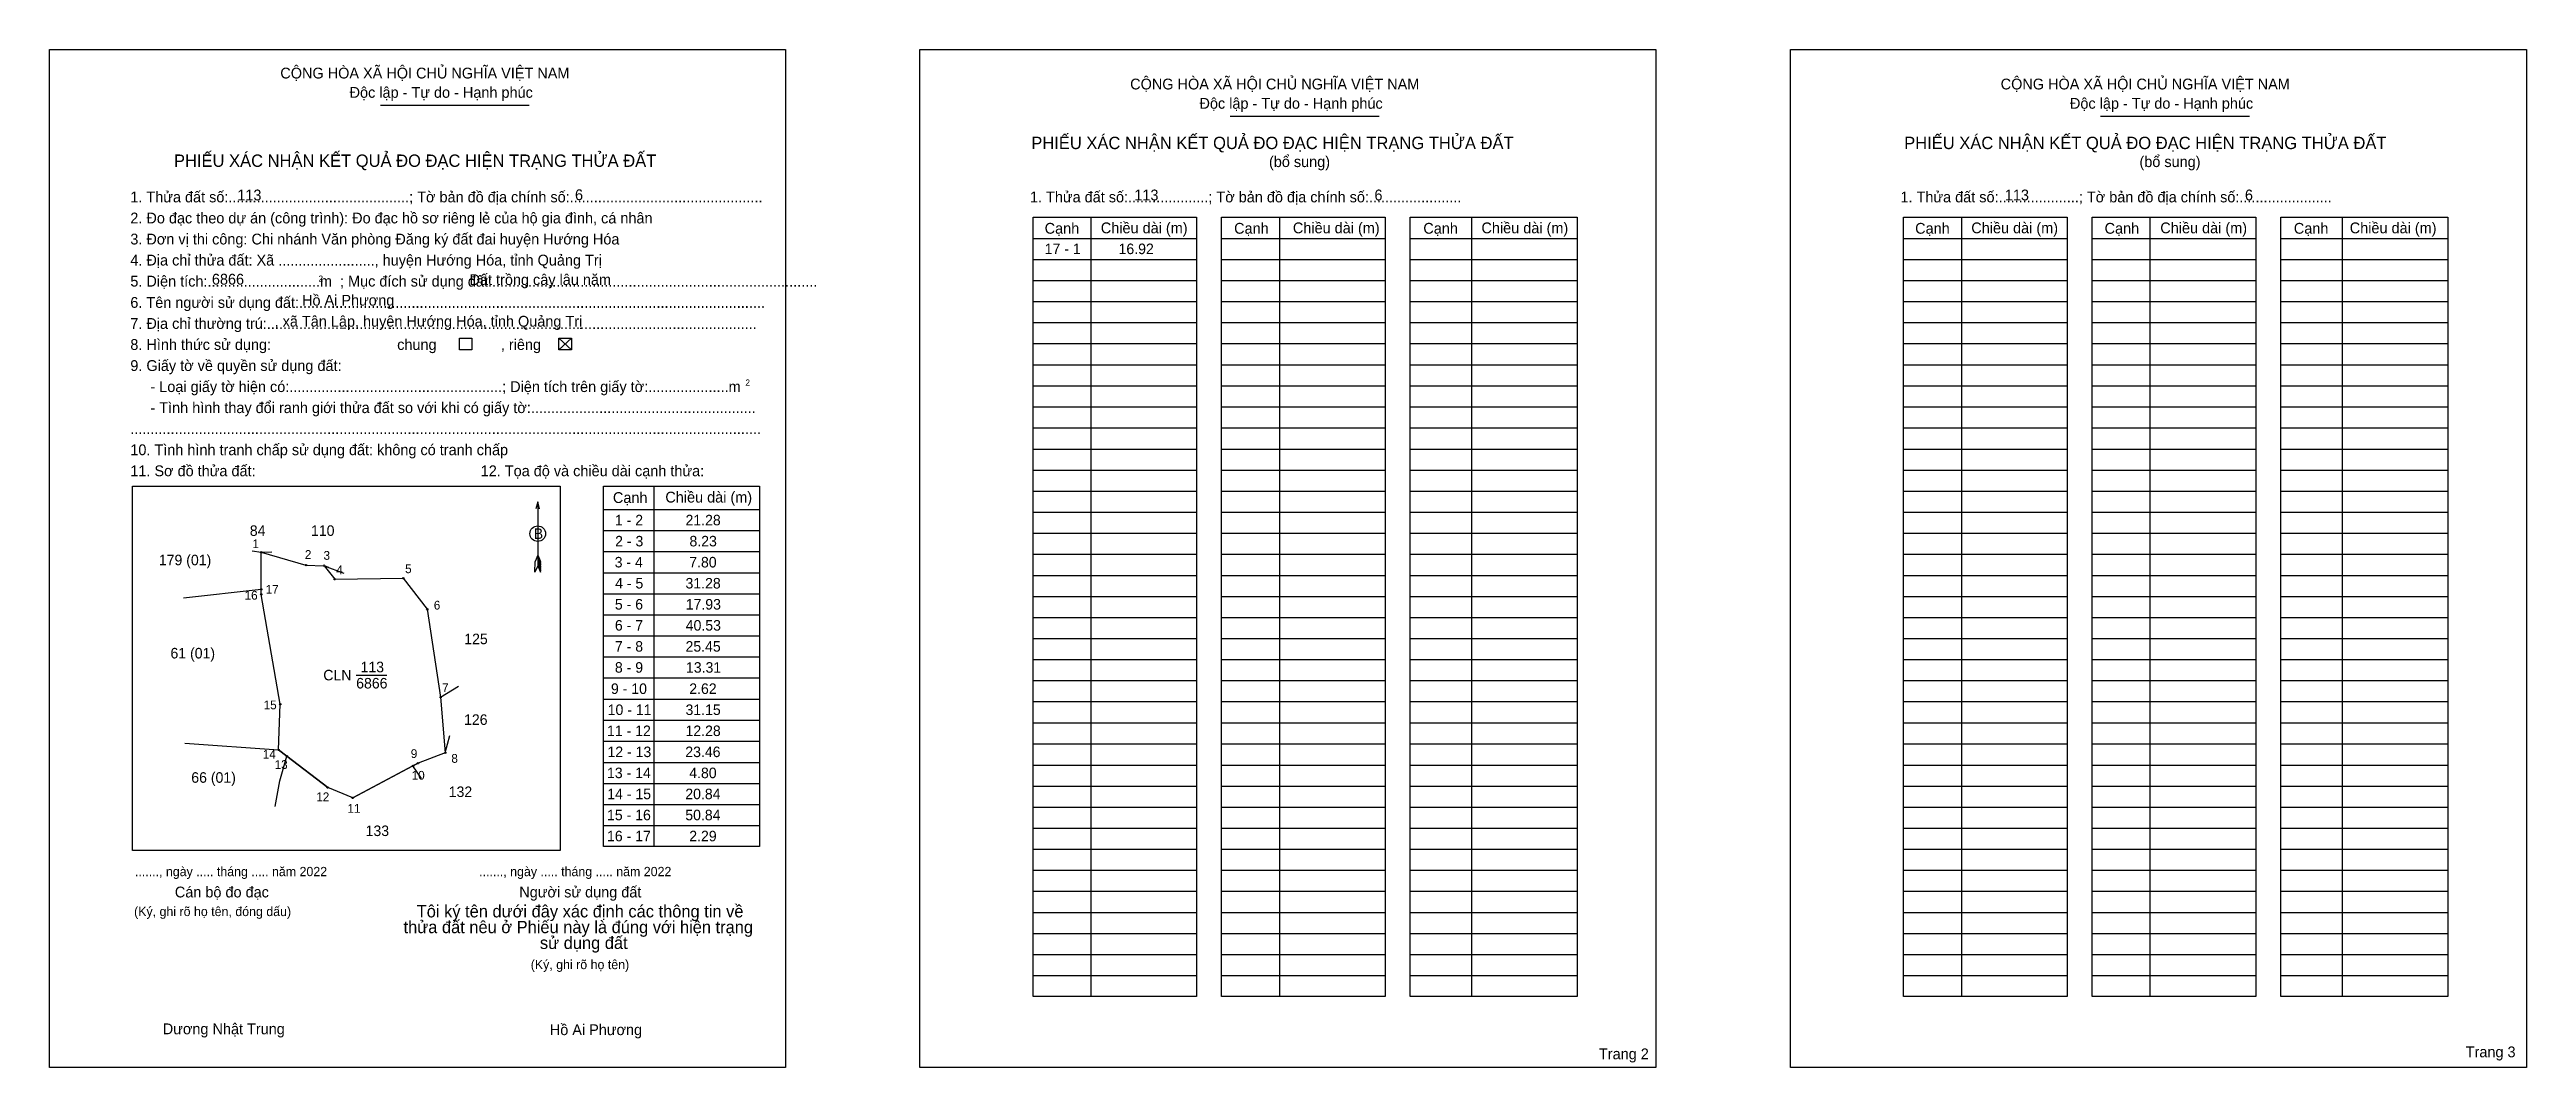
# Model space of a CAD drawing. Extents: x 547012 to 548142, y 1838368 to 1838833.
import ezdxf

# ---------------------------------------------------------------- set-up
doc = ezdxf.new("R2010")
doc.units = 0
for name, color, linetype in [('Level 1', 7, 'Continuous'), ('Level 10', 7, 'Continuous'), ('Level 11', 7, 'Continuous'), ('Level 13', 7, 'Continuous'), ('Level 2', 7, 'Continuous'), ('Level 25', 7, 'Continuous'), ('Level 27', 7, 'Continuous'), ('Level 36', 7, 'Continuous'), ('Level 48', 7, 'Continuous'), ('Level 50', 7, 'Continuous'), ('Level 52', 7, 'Continuous'), ('Level 55', 7, 'Continuous'), ('Level 6', 7, 'Continuous'), ('Level 9', 7, 'Continuous')]:
    doc.layers.add(name, color=color, linetype=linetype)

msp = doc.modelspace()

# ---------------------------------------------------------------- linework, layer by layer
at = {"layer": 'Level 1'}
for p, q in [((547012.1, 1838832.6), (547012.1, 1838832.6)), ((547409, 1838832.6), (547409, 1838832.6)), ((547163, 1838807.2), (547230.8, 1838807.2)), ((547550.5, 1838802.2), (547618.4, 1838802.2)), ((547947.5, 1838802.2), (548015.4, 1838802.2)), ((547487, 1838756.1), (547487, 1838400.7)), ((547573, 1838756.1), (547573, 1838400.7)), ((547660.6, 1838756.1), (547660.6, 1838400.7)), ((547884, 1838756.1), (547884, 1838400.7)), ((547970, 1838756.1), (547970, 1838400.7)), ((548057.6, 1838756.1), (548057.6, 1838400.7)), ((547460.6, 1838746.5), (547535.2, 1838746.5)), ((547546.6, 1838746.5), (547621.2, 1838746.5)), ((547632.6, 1838746.5), (547708.8, 1838746.5)), ((547857.6, 1838746.5), (547932.2, 1838746.5)), ((547943.6, 1838746.5), (548018.2, 1838746.5)), ((548029.6, 1838746.5), (548105.8, 1838746.5)), ((547460.6, 1838736.9), (547535.2, 1838736.9)), ((547546.6, 1838736.9), (547621.2, 1838736.9)), ((547632.6, 1838736.9), (547708.8, 1838736.9)), ((547857.6, 1838736.9), (547932.2, 1838736.9)), ((547943.6, 1838736.9), (548018.2, 1838736.9)), ((548029.6, 1838736.9), (548105.8, 1838736.9)), ((547460.6, 1838727.3), (547535.2, 1838727.3)), ((547546.6, 1838727.3), (547621.2, 1838727.3)), ((547632.6, 1838727.3), (547708.8, 1838727.3)), ((547857.6, 1838727.3), (547932.2, 1838727.3)), ((547943.6, 1838727.3), (548018.2, 1838727.3)), ((548029.6, 1838727.3), (548105.8, 1838727.3)), ((547460.6, 1838717.7), (547535.2, 1838717.7)), ((547460.6, 1838708.1), (547535.2, 1838708.1)), ((547546.6, 1838717.7), (547621.2, 1838717.7)), ((547546.6, 1838708.1), (547621.2, 1838708.1)), ((547632.6, 1838717.7), (547708.8, 1838717.7)), ((547632.6, 1838708.1), (547708.8, 1838708.1)), ((547857.6, 1838717.7), (547932.2, 1838717.7)), ((547857.6, 1838708.1), (547932.2, 1838708.1)), ((547943.6, 1838717.7), (548018.2, 1838717.7)), ((547943.6, 1838708.1), (548018.2, 1838708.1)), ((548029.6, 1838717.7), (548105.8, 1838717.7)), ((548029.6, 1838708.1), (548105.8, 1838708.1)), ((547244.3, 1838700.9), (547250.1, 1838695.6)), ((547244.3, 1838695.6), (547250.1, 1838700.9)), ((547460.6, 1838698.5), (547535.2, 1838698.5)), ((547546.6, 1838698.5), (547621.2, 1838698.5)), ((547632.6, 1838698.5), (547708.8, 1838698.5)), ((547857.6, 1838698.5), (547932.2, 1838698.5)), ((547943.6, 1838698.5), (548018.2, 1838698.5)), ((548029.6, 1838698.5), (548105.8, 1838698.5)), ((547460.6, 1838688.8), (547535.2, 1838688.8)), ((547546.6, 1838688.8), (547621.2, 1838688.8)), ((547632.6, 1838688.8), (547708.8, 1838688.8)), ((547857.6, 1838688.8), (547932.2, 1838688.8)), ((547943.6, 1838688.8), (548018.2, 1838688.8)), ((548029.6, 1838688.8), (548105.8, 1838688.8)), ((547460.6, 1838679.2), (547535.2, 1838679.2)), ((547546.6, 1838679.2), (547621.2, 1838679.2)), ((547632.6, 1838679.2), (547708.8, 1838679.2)), ((547857.6, 1838679.2), (547932.2, 1838679.2)), ((547943.6, 1838679.2), (548018.2, 1838679.2)), ((548029.6, 1838679.2), (548105.8, 1838679.2)), ((547460.6, 1838669.6), (547535.2, 1838669.6)), ((547546.6, 1838669.6), (547621.2, 1838669.6)), ((547632.6, 1838669.6), (547708.8, 1838669.6)), ((547857.6, 1838669.6), (547932.2, 1838669.6)), ((547943.6, 1838669.6), (548018.2, 1838669.6)), ((548029.6, 1838669.6), (548105.8, 1838669.6)), ((547460.6, 1838660), (547535.2, 1838660)), ((547546.6, 1838660), (547621.2, 1838660)), ((547632.6, 1838660), (547708.8, 1838660)), ((547857.6, 1838660), (547932.2, 1838660)), ((547943.6, 1838660), (548018.2, 1838660)), ((548029.6, 1838660), (548105.8, 1838660)), ((547460.6, 1838650.4), (547535.2, 1838650.4)), ((547460.6, 1838640.8), (547535.2, 1838640.8)), ((547546.6, 1838650.4), (547621.2, 1838650.4)), ((547546.6, 1838640.8), (547621.2, 1838640.8)), ((547632.6, 1838650.4), (547708.8, 1838650.4)), ((547632.6, 1838640.8), (547708.8, 1838640.8)), ((547857.6, 1838650.4), (547932.2, 1838650.4)), ((547857.6, 1838640.8), (547932.2, 1838640.8)), ((547943.6, 1838650.4), (548018.2, 1838650.4)), ((547943.6, 1838640.8), (548018.2, 1838640.8)), ((548029.6, 1838650.4), (548105.8, 1838650.4)), ((548029.6, 1838640.8), (548105.8, 1838640.8)), ((547049.9, 1838633.5), (547049.9, 1838633.5)), ((547287.7, 1838633.5), (547287.7, 1838469.1)), ((547460.6, 1838631.2), (547535.2, 1838631.2)), ((547546.6, 1838631.2), (547621.2, 1838631.2)), ((547632.6, 1838631.2), (547708.8, 1838631.2)), ((547857.6, 1838631.2), (547932.2, 1838631.2)), ((547943.6, 1838631.2), (548018.2, 1838631.2)), ((548029.6, 1838631.2), (548105.8, 1838631.2)), ((547234.7, 1838626.3), (547234.7, 1838597.2)), ((547264.7, 1838622.8), (547335.9, 1838622.8)), ((547460.6, 1838621.6), (547535.2, 1838621.6)), ((547546.6, 1838621.6), (547621.2, 1838621.6)), ((547632.6, 1838621.6), (547708.8, 1838621.6)), ((547857.6, 1838621.6), (547932.2, 1838621.6)), ((547943.6, 1838621.6), (548018.2, 1838621.6)), ((548029.6, 1838621.6), (548105.8, 1838621.6)), ((547264.7, 1838613.2), (547335.9, 1838613.2)), ((547460.6, 1838612), (547535.2, 1838612)), ((547546.6, 1838612), (547621.2, 1838612)), ((547632.6, 1838612), (547708.8, 1838612)), ((547857.6, 1838612), (547932.2, 1838612)), ((547943.6, 1838612), (548018.2, 1838612)), ((548029.6, 1838612), (548105.8, 1838612)), ((547233.4, 1838594.3), (547233.5, 1838599.1)), ((547234.7, 1838597.2), (547233.4, 1838594.3)), ((547234.7, 1838602), (547233.5, 1838599.1)), ((547234.7, 1838602), (547235.9, 1838599.1)), ((547234.7, 1838601.6), (547235.9, 1838598.6)), ((547234.7, 1838601.2), (547235.9, 1838598.2)), ((547234.7, 1838600.8), (547235.9, 1838597.8)), ((547234.7, 1838600.4), (547235.9, 1838597.4)), ((547234.7, 1838599.9), (547235.9, 1838596.9)), ((547234.7, 1838599.5), (547235.9, 1838596.5)), ((547234.7, 1838599.1), (547235.9, 1838596.1)), ((547234.7, 1838598.7), (547235.9, 1838595.6)), ((547234.7, 1838598.3), (547235.9, 1838595.2)), ((547234.7, 1838597.9), (547236, 1838594.8)), ((547234.7, 1838597.2), (547236, 1838594.3)), ((547236, 1838594.3), (547235.9, 1838599.1)), ((547264.7, 1838603.6), (547335.9, 1838603.6)), ((547460.6, 1838602.4), (547535.2, 1838602.4)), ((547546.6, 1838602.4), (547621.2, 1838602.4)), ((547632.6, 1838602.4), (547708.8, 1838602.4)), ((547857.6, 1838602.4), (547932.2, 1838602.4)), ((547943.6, 1838602.4), (548018.2, 1838602.4)), ((548029.6, 1838602.4), (548105.8, 1838602.4)), ((547264.7, 1838594), (547335.9, 1838594)), ((547264.7, 1838584.4), (547335.9, 1838584.4)), ((547460.6, 1838592.8), (547535.2, 1838592.8)), ((547546.6, 1838592.8), (547621.2, 1838592.8)), ((547632.6, 1838592.8), (547708.8, 1838592.8)), ((547857.6, 1838592.8), (547932.2, 1838592.8)), ((547943.6, 1838592.8), (548018.2, 1838592.8)), ((548029.6, 1838592.8), (548105.8, 1838592.8)), ((547264.7, 1838574.8), (547335.9, 1838574.8)), ((547460.6, 1838583.2), (547535.2, 1838583.2)), ((547460.6, 1838573.6), (547535.2, 1838573.6)), ((547546.6, 1838583.2), (547621.2, 1838583.2)), ((547546.6, 1838573.6), (547621.2, 1838573.6)), ((547632.6, 1838583.2), (547708.8, 1838583.2)), ((547632.6, 1838573.6), (547708.8, 1838573.6)), ((547857.6, 1838583.2), (547932.2, 1838583.2)), ((547857.6, 1838573.6), (547932.2, 1838573.6)), ((547943.6, 1838583.2), (548018.2, 1838583.2)), ((547943.6, 1838573.6), (548018.2, 1838573.6)), ((548029.6, 1838583.2), (548105.8, 1838583.2)), ((548029.6, 1838573.6), (548105.8, 1838573.6)), ((547264.7, 1838565.2), (547335.9, 1838565.2)), ((547460.6, 1838564), (547535.2, 1838564)), ((547546.6, 1838564), (547621.2, 1838564)), ((547632.6, 1838564), (547708.8, 1838564)), ((547857.6, 1838564), (547932.2, 1838564)), ((547943.6, 1838564), (548018.2, 1838564)), ((548029.6, 1838564), (548105.8, 1838564)), ((547264.7, 1838555.6), (547335.9, 1838555.6)), ((547460.6, 1838554.4), (547535.2, 1838554.4)), ((547546.6, 1838554.4), (547621.2, 1838554.4)), ((547632.6, 1838554.4), (547708.8, 1838554.4)), ((547857.6, 1838554.4), (547932.2, 1838554.4)), ((547943.6, 1838554.4), (548018.2, 1838554.4)), ((548029.6, 1838554.4), (548105.8, 1838554.4)), ((547264.7, 1838546), (547335.9, 1838546)), ((547460.6, 1838544.8), (547535.2, 1838544.8)), ((547546.6, 1838544.8), (547621.2, 1838544.8)), ((547632.6, 1838544.8), (547708.8, 1838544.8)), ((547857.6, 1838544.8), (547932.2, 1838544.8)), ((547943.6, 1838544.8), (548018.2, 1838544.8)), ((548029.6, 1838544.8), (548105.8, 1838544.8)), ((547264.7, 1838536.3), (547335.9, 1838536.3)), ((547460.6, 1838535.2), (547535.2, 1838535.2)), ((547546.6, 1838535.2), (547621.2, 1838535.2)), ((547632.6, 1838535.2), (547708.8, 1838535.2)), ((547857.6, 1838535.2), (547932.2, 1838535.2)), ((547943.6, 1838535.2), (548018.2, 1838535.2)), ((548029.6, 1838535.2), (548105.8, 1838535.2)), ((547264.7, 1838526.7), (547335.9, 1838526.7)), ((547264.7, 1838517.1), (547335.9, 1838517.1)), ((547460.6, 1838525.6), (547535.2, 1838525.6)), ((547460.6, 1838516), (547535.2, 1838516)), ((547546.6, 1838525.6), (547621.2, 1838525.6)), ((547546.6, 1838516), (547621.2, 1838516)), ((547632.6, 1838525.6), (547708.8, 1838525.6)), ((547632.6, 1838516), (547708.8, 1838516)), ((547857.6, 1838525.6), (547932.2, 1838525.6)), ((547857.6, 1838516), (547932.2, 1838516)), ((547943.6, 1838525.6), (548018.2, 1838525.6)), ((547943.6, 1838516), (548018.2, 1838516)), ((548029.6, 1838525.6), (548105.8, 1838525.6)), ((548029.6, 1838516), (548105.8, 1838516)), ((547264.7, 1838507.5), (547335.9, 1838507.5)), ((547460.6, 1838506.3), (547535.2, 1838506.3)), ((547546.6, 1838506.3), (547621.2, 1838506.3)), ((547632.6, 1838506.3), (547708.8, 1838506.3)), ((547857.6, 1838506.3), (547932.2, 1838506.3)), ((547943.6, 1838506.3), (548018.2, 1838506.3)), ((548029.6, 1838506.3), (548105.8, 1838506.3)), ((547264.7, 1838497.9), (547335.9, 1838497.9)), ((547460.6, 1838496.7), (547535.2, 1838496.7)), ((547546.6, 1838496.7), (547621.2, 1838496.7)), ((547632.6, 1838496.7), (547708.8, 1838496.7)), ((547857.6, 1838496.7), (547932.2, 1838496.7)), ((547943.6, 1838496.7), (548018.2, 1838496.7)), ((548029.6, 1838496.7), (548105.8, 1838496.7)), ((547264.7, 1838488.3), (547335.9, 1838488.3)), ((547460.6, 1838487.1), (547535.2, 1838487.1)), ((547546.6, 1838487.1), (547621.2, 1838487.1)), ((547632.6, 1838487.1), (547708.8, 1838487.1)), ((547857.6, 1838487.1), (547932.2, 1838487.1)), ((547943.6, 1838487.1), (548018.2, 1838487.1)), ((548029.6, 1838487.1), (548105.8, 1838487.1)), ((547264.7, 1838478.7), (547335.9, 1838478.7)), ((547460.6, 1838477.5), (547535.2, 1838477.5)), ((547546.6, 1838477.5), (547621.2, 1838477.5)), ((547632.6, 1838477.5), (547708.8, 1838477.5)), ((547857.6, 1838477.5), (547932.2, 1838477.5)), ((547943.6, 1838477.5), (548018.2, 1838477.5)), ((548029.6, 1838477.5), (548105.8, 1838477.5)), ((547245, 1838467.3), (547245, 1838467.3)), ((547460.6, 1838467.9), (547535.2, 1838467.9)), ((547546.6, 1838467.9), (547621.2, 1838467.9)), ((547632.6, 1838467.9), (547708.8, 1838467.9)), ((547857.6, 1838467.9), (547932.2, 1838467.9)), ((547943.6, 1838467.9), (548018.2, 1838467.9)), ((548029.6, 1838467.9), (548105.8, 1838467.9)), ((547460.6, 1838458.3), (547535.2, 1838458.3)), ((547460.6, 1838448.7), (547535.2, 1838448.7)), ((547546.6, 1838458.3), (547621.2, 1838458.3)), ((547546.6, 1838448.7), (547621.2, 1838448.7)), ((547632.6, 1838458.3), (547708.8, 1838458.3)), ((547632.6, 1838448.7), (547708.8, 1838448.7)), ((547857.6, 1838458.3), (547932.2, 1838458.3)), ((547857.6, 1838448.7), (547932.2, 1838448.7)), ((547943.6, 1838458.3), (548018.2, 1838458.3)), ((547943.6, 1838448.7), (548018.2, 1838448.7)), ((548029.6, 1838458.3), (548105.8, 1838458.3)), ((548029.6, 1838448.7), (548105.8, 1838448.7)), ((547460.6, 1838439.1), (547535.2, 1838439.1)), ((547546.6, 1838439.1), (547621.2, 1838439.1)), ((547632.6, 1838439.1), (547708.8, 1838439.1)), ((547857.6, 1838439.1), (547932.2, 1838439.1)), ((547943.6, 1838439.1), (548018.2, 1838439.1)), ((548029.6, 1838439.1), (548105.8, 1838439.1)), ((547460.6, 1838429.5), (547535.2, 1838429.5)), ((547546.6, 1838429.5), (547621.2, 1838429.5)), ((547632.6, 1838429.5), (547708.8, 1838429.5)), ((547857.6, 1838429.5), (547932.2, 1838429.5)), ((547943.6, 1838429.5), (548018.2, 1838429.5)), ((548029.6, 1838429.5), (548105.8, 1838429.5)), ((547460.6, 1838419.9), (547535.2, 1838419.9)), ((547546.6, 1838419.9), (547621.2, 1838419.9)), ((547632.6, 1838419.9), (547708.8, 1838419.9)), ((547857.6, 1838419.9), (547932.2, 1838419.9)), ((547943.6, 1838419.9), (548018.2, 1838419.9)), ((548029.6, 1838419.9), (548105.8, 1838419.9)), ((547460.6, 1838410.3), (547535.2, 1838410.3)), ((547546.6, 1838410.3), (547621.2, 1838410.3)), ((547632.6, 1838410.3), (547708.8, 1838410.3)), ((547857.6, 1838410.3), (547932.2, 1838410.3)), ((547943.6, 1838410.3), (548018.2, 1838410.3)), ((548029.6, 1838410.3), (548105.8, 1838410.3)), ((547347.7, 1838368.4), (547347.7, 1838368.4)), ((547744.7, 1838368.4), (547744.7, 1838368.4))]:
    msp.add_line(p, q, dxfattribs=at)
for points in [[(547460.6, 1838756.1), (547535.2, 1838756.1), (547535.2, 1838400.7), (547460.6, 1838400.7)], [(547546.6, 1838756.1), (547621.2, 1838756.1), (547621.2, 1838400.7), (547546.6, 1838400.7)], [(547632.6, 1838756.1), (547708.8, 1838756.1), (547708.8, 1838400.7), (547632.6, 1838400.7)], [(547857.6, 1838756.1), (547932.2, 1838756.1), (547932.2, 1838400.7), (547857.6, 1838400.7)], [(547943.6, 1838756.1), (548018.2, 1838756.1), (548018.2, 1838400.7), (547943.6, 1838400.7)], [(548029.6, 1838756.1), (548105.8, 1838756.1), (548105.8, 1838400.7), (548029.6, 1838400.7)], [(547049.9, 1838633.5), (547245, 1838633.5), (547245, 1838467.3), (547049.9, 1838467.3)], [(547264.7, 1838633.5), (547335.9, 1838633.5), (547335.9, 1838469.1), (547264.7, 1838469.1)]]:
    msp.add_lwpolyline(points, close=True, dxfattribs=at)
msp.add_lwpolyline([(547235.5, 1838623.2), (547234.7, 1838626.3), (547233.8, 1838623.2)], dxfattribs=at)
msp.add_circle((547234.7, 1838611.8), 3.55, dxfattribs=at)
at = {"layer": 'Level 10'}
msp.add_lwpolyline([(547142.1, 1838591), (547173.4, 1838591.5), (547184.3, 1838577.3), (547190.4, 1838537.2), (547192.5, 1838511.9), (547180.1, 1838507.1), (547177.8, 1838505.9), (547150.3, 1838491.3), (547138.9, 1838496), (547120.3, 1838510.3), (547116.5, 1838513.2), (547117.3, 1838534), (547108.6, 1838584.1), (547108.6, 1838586.4), (547108.6, 1838603.3), (547129, 1838597.5), (547137.3, 1838597.2)], close=True, dxfattribs=at)
at = {"layer": 'Level 11'}
for centre in [(547108.6, 1838603.3), (547129, 1838597.5), (547137.3, 1838597.2), (547108.6, 1838586.4), (547108.6, 1838584.1), (547142.1, 1838591), (547142.1, 1838591), (547173.4, 1838591.5), (547184.3, 1838577.3), (547117.3, 1838534), (547190.4, 1838537.2), (547116.5, 1838513.2), (547120.3, 1838510.3), (547177.8, 1838505.9), (547180.1, 1838507.1), (547192.5, 1838511.9), (547138.9, 1838496), (547150.3, 1838491.3)]:
    msp.add_circle(centre, 0.32, dxfattribs=at)
at = {"layer": 'Level 2'}
for points in [[(547012.1, 1838832.6), (547347.7, 1838832.6), (547347.7, 1838368.4), (547012.1, 1838368.4)], [(547409, 1838832.6), (547744.7, 1838832.6), (547744.7, 1838368.4), (547409, 1838368.4)], [(547806, 1838832.6), (548141.7, 1838832.6), (548141.7, 1838368.4), (547806, 1838368.4)]]:
    msp.add_lwpolyline(points, close=True, dxfattribs=at)
at = {"layer": 'Level 25'}
for p, q in [((547116.5, 1838513.2), (547120.3, 1838510.3)), ((547120.3, 1838510.3), (547138.9, 1838496)), ((547150.3, 1838491.3), (547177.8, 1838505.9)), ((547177.8, 1838505.9), (547180.1, 1838507.1)), ((547150.3, 1838491.3), (547138.9, 1838496))]:
    msp.add_line(p, q, dxfattribs=at)
at = {"layer": 'Level 27'}
for p, q in [((547137.3, 1838597.2), (547146.3, 1838593.8)), ((547190.4, 1838537.2), (547198.6, 1838542.3))]:
    msp.add_line(p, q, dxfattribs=at)
at = {"layer": 'Level 50'}
for points in [[(547199, 1838700.9), (547204.7, 1838700.9), (547204.7, 1838695.6), (547199, 1838695.6)], [(547244.3, 1838700.9), (547250.1, 1838700.9), (547250.1, 1838695.6), (547244.3, 1838695.6)]]:
    msp.add_lwpolyline(points, close=True, dxfattribs=at)
at = {"layer": 'Level 9'}
for p, q in [((547104.4, 1838604), (547108.6, 1838603.3)), ((547104.4, 1838604), (547108.6, 1838603.3)), ((547108.6, 1838603.3), (547113.5, 1838603.5)), ((547139.4, 1838596.4), (547137.3, 1838597.2)), ((547108.6, 1838586.4), (547073.1, 1838582.4)), ((547151.9, 1838547.3), (547165.9, 1838547.3)), ((547073.8, 1838516.2), (547116.5, 1838513.2)), ((547192.5, 1838511.9), (547194.6, 1838519.7)), ((547117.1, 1838499.1), (547120.3, 1838510.3)), ((547117.1, 1838499.1), (547120.3, 1838510.3)), ((547181.7, 1838500.1), (547177.8, 1838505.9)), ((547115, 1838487.3), (547117.1, 1838499.1))]:
    msp.add_line(p, q, dxfattribs=at)

# ---------------------------------------------------------------- texts
at = {"layer": 'Level 1'}
for s, height, p in [('CỘNG HÒA XÃ HỘI CHỦ NGHĨA VIỆT NAM', 4.93, (547117.3, 1838819.4)), ('CỘNG HÒA XÃ HỘI CHỦ NGHĨA VIỆT NAM', 4.93, (547504.9, 1838814.4)), ('CỘNG HÒA XÃ HỘI CHỦ NGHĨA VIỆT NAM', 4.93, (547901.9, 1838814.4)), ('Độc lập - Tự do - Hạnh phúc', 4.93, (547148.9, 1838810.6)), ('Độc lập - Tự do - Hạnh phúc', 4.93, (547536.5, 1838805.6)), ('Độc lập - Tự do - Hạnh phúc', 4.93, (547933.5, 1838805.6)), ('PHIẾU XÁC NHẬN KẾT QUẢ ĐO ĐẠC HIỆN TRẠNG THỬA ĐẤT', 5.635, (547459.8, 1838787.2)), ('PHIẾU XÁC NHẬN KẾT QUẢ ĐO ĐẠC HIỆN TRẠNG THỬA ĐẤT', 5.635, (547857.9, 1838787.2)), ('PHIẾU XÁC NHẬN KẾT QUẢ ĐO ĐẠC HIỆN TRẠNG THỬA ĐẤT', 5.635, (547068.8, 1838779.1)), ('(bổ sung)', 4.93, (547568.2, 1838779)), ('(bổ sung)', 4.93, (547965.2, 1838779)), ('1. Thửa đất số:.............................................; Tờ bản đồ địa chính số:................................................', 4.9304, (547048.9, 1838762.9)), ('1. Thửa đất số:....................; Tờ bản đồ địa chính số:.......................', 4.93, (547459.2, 1838762.9)), ('1. Thửa đất số:....................; Tờ bản đồ địa chính số:.......................', 4.93, (547856.2, 1838762.9)), ('2. Đo đạc theo dự án (công trình): Đo đạc hồ sơ riêng lẻ của hộ gia đình, cá nhân', 4.93, (547048.9, 1838753.3)), ('Cạnh', 4.93, (547465.9, 1838748.6)), ('Chiều dài (m)', 4.93, (547491.5, 1838748.8)), ('Cạnh', 4.93, (547552.3, 1838748.6)), ('Chiều dài (m)', 4.93, (547579.1, 1838748.8)), ('Cạnh', 4.93, (547638.6, 1838748.6)), ('Chiều dài (m)', 4.93, (547665.1, 1838748.8)), ('Cạnh', 4.93, (547862.9, 1838748.6)), ('Chiều dài (m)', 4.93, (547888.5, 1838748.8)), ('Cạnh', 4.93, (547949.3, 1838748.6)), ('Chiều dài (m)', 4.93, (547974.7, 1838748.8)), ('Cạnh', 4.93, (548035.6, 1838748.6)), ('Chiều dài (m)', 4.93, (548061.1, 1838748.8)), ('3. Đơn vị thi công: Chi nhánh Văn phòng Đăng ký đất đai huyện Hướng Hóa', 4.93, (547048.9, 1838743.7)), ('4. Địa chỉ thửa đất: Xã ........................, huyện Hướng Hóa, tỉnh Quảng Trị', 4.93, (547048.9, 1838734.1)), ('5. Diện tích:............................m  ; Mục đích sử dụng đất:.................................................................................', 4.9304, (547048.9, 1838724.5)), ('6. Tên người sử dụng đất:....................................................................................................................', 4.9304, (547048.9, 1838714.8)), ('2', 2.82, (547134.7, 1838726.7)), ('7. Địa chỉ thường trú:..........................................................................................................................', 4.9304, (547048.9, 1838705.2)), ('chung                , riêng', 4.93, (547170.6, 1838695.6)), ('9. Giấy tờ về quyền sử dụng đất:', 4.93, (547048.9, 1838686)), ('     - Loại giấy tờ hiện có:.....................................................; Diện tích trên giấy tờ:....................m', 4.9304, (547048.9, 1838676.4)), ('2', 2.82, (547329.4, 1838679.3)), ('     - Tình hình thay đổi ranh giới thửa đất so với khi có giấy tờ:........................................................', 4.9304, (547048.9, 1838666.8)), ('10. Tình hình tranh chấp sử dụng đất: không có tranh chấp', 4.93, (547048.9, 1838647.6)), ('.............................................................................................................................................................', 4.9304, (547048.9, 1838657.2)), ('11. Sơ đồ thửa đất:', 4.93, (547048.9, 1838638)), ('12. Tọa độ và chiều dài cạnh thửa:', 4.93, (547208.7, 1838638)), ('Cạnh', 4.93, (547269, 1838625.8)), ('Chiều dài (m)', 4.93, (547292.9, 1838626)), ('B', 4.8, (547232.9, 1838609.4)), ('......., ngày ..... tháng ..... năm 2022', 4.226, (547051, 1838455.6)), ('......., ngày ..... tháng ..... năm 2022', 4.226, (547208, 1838455.6)), ('Cán bộ đo đạc', 4.93, (547069.2, 1838445.9)), ('Người sử dụng đất', 4.93, (547226.3, 1838445.9)), ('(Ký, ghi rõ họ tên, đóng dấu)', 4.226, (547050.6, 1838437.4)), ('Tôi ký tên dưới đây xác định các thông tin về', 5.603, (547179.5, 1838436.8)), ('thửa đất nêu ở Phiếu này là đúng với hiện trạng', 5.603, (547173.5, 1838429.6)), ('sử dụng đất', 5.603, (547235.7, 1838422.4)), ('(Ký, ghi rõ họ tên)', 4.226, (547231.5, 1838413.2)), ('Dương Nhật Trung', 4.93, (547063.7, 1838383.5)), ('Trang 2', 4.93, (547718.7, 1838372.1)), ('Trang 3', 4.93, (548114, 1838373))]:
    msp.add_text(s, height=height, dxfattribs=at).set_placement(p)
at = {"layer": 'Level 13'}
for s, p in [('CLN', (547136.9, 1838544.9)), ('113', (547153.9, 1838548.6)), ('6866', (547151.9, 1838541.2))]:
    msp.add_text(s, height=4.8, dxfattribs=at).set_placement(p)
at = {"layer": 'Level 36'}
for s, p in [('84', (547103.4, 1838610.8)), ('110', (547131.3, 1838610.8)), ('179 (01)', (547061.9, 1838597.4)), ('125', (547201.2, 1838561.4)), ('61 (01)', (547067.2, 1838554.9)), ('126', (547201.1, 1838524.6)), ('66 (01)', (547076.7, 1838498.2)), ('132', (547194.1, 1838491.7)), ('133', (547156.2, 1838473.9))]:
    msp.add_text(s, height=4.8, dxfattribs=at).set_placement(p)
at = {"layer": 'Level 48'}
msp.add_text('8. Hình thức sử dụng:', height=4.931, dxfattribs=at).set_placement((547048.9, 1838695.6))
at = {"layer": 'Level 52'}
for s, p in [('17 - 1', (547465.9, 1838739.3)), ('16.92', (547499.6, 1838739.3)), ('1 - 2', (547269.9, 1838615.6)), ('21.28', (547302.1, 1838615.6)), ('2 - 3', (547270, 1838606)), ('8.23', (547303.9, 1838606)), ('3 - 4', (547269.8, 1838596.4)), ('7.80', (547303.8, 1838596.4)), ('4 - 5', (547270, 1838586.8)), ('31.28', (547302.1, 1838586.8)), ('5 - 6', (547269.9, 1838577.2)), ('6 - 7', (547269.9, 1838567.6)), ('40.53', (547302.2, 1838567.6)), ('17.93', (547302.2, 1838577.2)), ('7 - 8', (547269.9, 1838558)), ('25.45', (547302.1, 1838558)), ('8 - 9', (547269.9, 1838548.4)), ('13.31', (547302.3, 1838548.4)), ('9 - 10', (547268.1, 1838538.7)), ('2.62', (547303.8, 1838538.7)), ('10 - 11', (547266.6, 1838529.1)), ('31.15', (547302.1, 1838529.1)), ('11 - 12', (547266.3, 1838519.5)), ('12.28', (547302.1, 1838519.5)), ('13 - 14', (547266.3, 1838500.3)), ('12 - 13', (547266.5, 1838509.9)), ('23.46', (547302, 1838509.9)), ('4.80', (547303.8, 1838500.3)), ('14 - 15', (547266.4, 1838490.7)), ('20.84', (547302, 1838490.7)), ('15 - 16', (547266.3, 1838481.1)), ('50.84', (547302, 1838481.1)), ('16 - 17', (547266.3, 1838471.5)), ('2.29', (547303.8, 1838471.5))]:
    msp.add_text(s, height=4.8, dxfattribs=at).set_placement(p)
at = {"layer": 'Level 55'}
for s, p in [('1', (547108.5, 1838603.3)), ('2', (547129, 1838597.5)), ('3', (547137.2, 1838597.2)), ('17', (547108.5, 1838586.4)), ('16', (547108.5, 1838584.1)), ('4', (547142, 1838591)), ('5', (547173.3, 1838591.5)), ('6', (547184.2, 1838577.3)), ('15', (547117.1, 1838534)), ('7', (547190.3, 1838537.2)), ('14', (547116.4, 1838513.2)), ('13', (547120.2, 1838510.3)), ('10', (547177.7, 1838505.9)), ('9', (547180, 1838507.1)), ('8', (547192.5, 1838511.9)), ('12', (547138.8, 1838496)), ('11', (547150.2, 1838491.3))]:
    msp.add_text(s, height=0.16, dxfattribs=at).set_placement(p)
at = {"layer": 'Level 6'}
for s, height, p in [('113', 4.93, (547097.7, 1838763.8)), ('6', 4.93, (547251.7, 1838763.9)), ('113', 4.93, (547506.8, 1838763.8)), ('6', 4.93, (547616.3, 1838763.8)), ('113', 4.93, (547903.8, 1838763.8)), ('6', 4.93, (548013.3, 1838763.8)), ('6866', 4.93, (547086.1, 1838725.4)), ('Đất trồng cây lâu năm', 4.931, (547203.6, 1838725.2)), ('Hồ Ai Phương', 4.931, (547127.2, 1838715.8)), (', xã Tân Lập, huyện Hướng Hóa, tỉnh Quảng Trị', 4.931, (547114.7, 1838706.2)), ('Hồ Ai Phương', 4.931, (547240.2, 1838383.1))]:
    msp.add_text(s, height=height, dxfattribs=at).set_placement(p)
at = {"layer": 'Level 9'}
for s, p in [('1', (547104.6, 1838605.2)), ('2', (547128.5, 1838600.3)), ('3', (547137, 1838599.9)), ('4', (547142.8, 1838593.3)), ('5', (547174.2, 1838593.8)), ('16', (547101, 1838581.7)), ('17', (547110.6, 1838584.4)), ('6', (547187.3, 1838577.2)), ('7', (547191.1, 1838539.6)), ('15', (547109.7, 1838531.7)), ('14', (547109.3, 1838509.2)), ('13', (547114.7, 1838504.5)), ('9', (547176.8, 1838509.5)), ('8', (547195.3, 1838507.3)), ('12', (547133.7, 1838489.8)), ('10', (547177.2, 1838499.6)), ('11', (547147.9, 1838484.5))]:
    msp.add_text(s, height=4, dxfattribs=at).set_placement(p)

doc.saveas('drawing.dxf')
